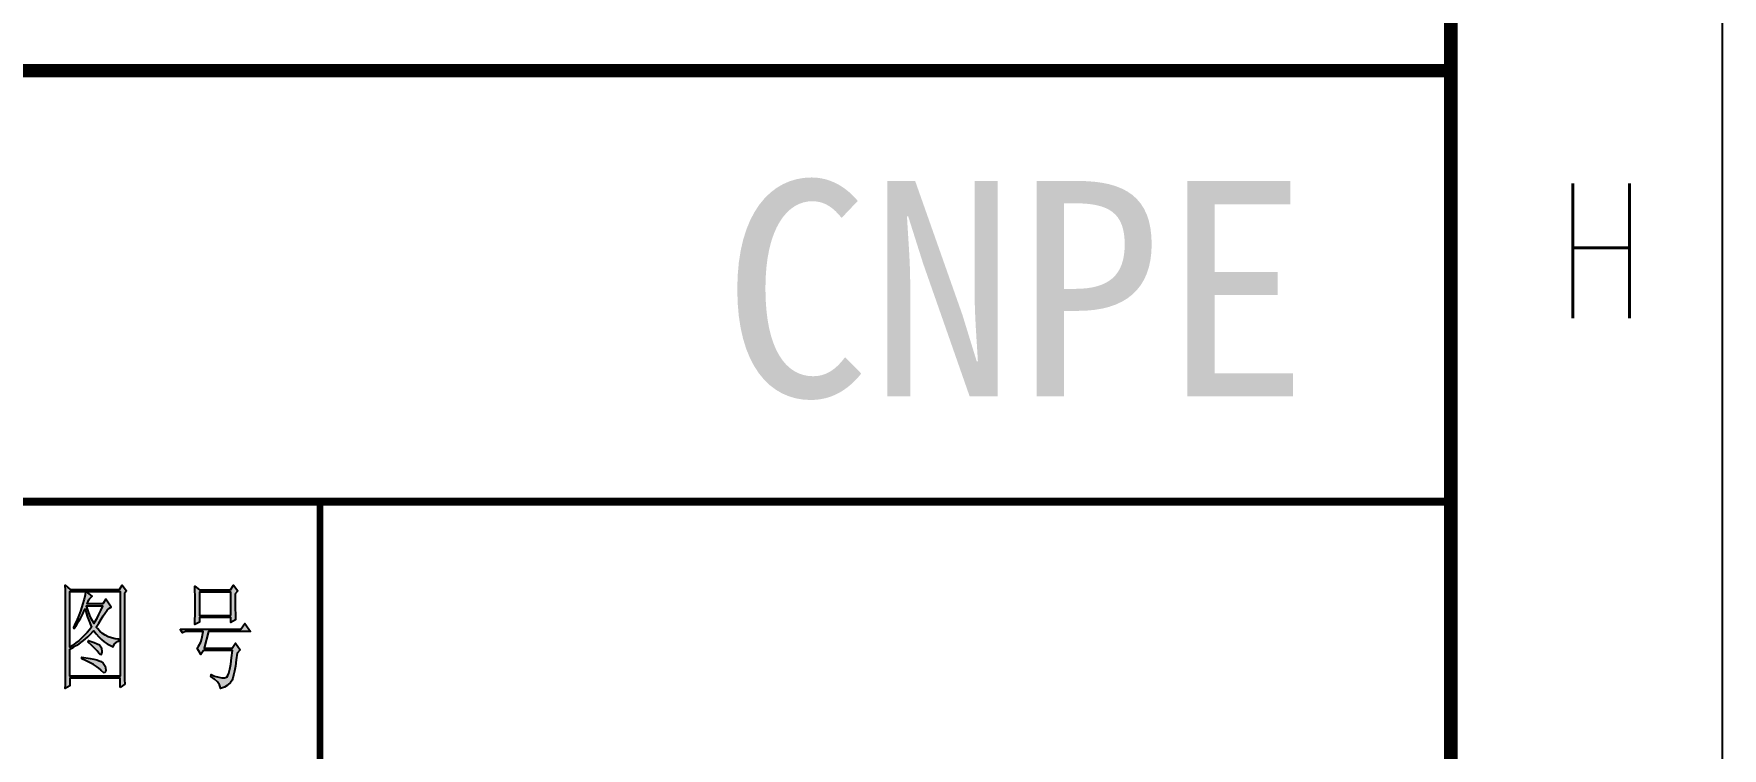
# Model space of a CAD drawing. Header units: inches. Extents: x -1 to 1337, y 7 to 953.
# Drawn here: x 1274.6 to 1337.4, y 50.1 to 76.7 of the extents above; entities that cross this region are included whole.
import ezdxf

# ---------------------------------------------------------------- set-up
doc = ezdxf.new("R2010")
doc.units = ezdxf.units.IN
doc.header["$MEASUREMENT"] = 0
for name, color, linetype in [('1', 7, 'Continuous'), ('PUB_TEXT', 7, 'Continuous'), ('内层矩形', 1, 'Continuous'), ('内部编码', 1, 'Continuous'), ('图框定位-中国核电工程有限公司', 1, 'Continuous'), ('外层矩形', 1, 'Continuous')]:
    doc.layers.add(name, color=color, linetype=linetype)
doc.styles.add('HZ', font='txt_____.ttf', dxfattribs={"width": 0.7, "bigfont": 'HZTXT'})
doc.styles.add('宋体', font='', dxfattribs={"width": 0.7})
doc.styles.get('宋体').set_extended_font_data('SimSun')

# ---------------------------------------------------------------- blocks, each defined once
blk = doc.blocks.new('图签')
at = {"layer": '1'}
h = blk.add_hatch(color=7, dxfattribs=at)
h.paths.add_polyline_path([(-49.263, 35.751), (-49.263, 38.592), (-49.191, 38.692), (-49.353, 38.891), (-49.448, 38.739), (-51.278, 38.739), (-51.463, 38.891), (-51.459, 38.701), (-51.454, 38.521), (-51.454, 35.381), (-51.459, 35.206), (-51.463, 35.059), (-51.288, 35.158), (-51.288, 35.443), (-49.424, 35.443), (-49.424, 35.092), (-49.248, 35.225), (-49.258, 35.391), (-49.258, 35.566)])
h.paths.add_polyline_path([(-51.288, 36.524), (-51.169, 36.586), (-51.055, 36.652), (-50.942, 36.723), (-50.833, 36.804), (-50.728, 36.89), (-50.624, 36.984), (-50.519, 37.084), (-50.42, 37.188), (-50.406, 37.207), (-50.311, 37.089), (-50.216, 36.98), (-50.116, 36.88), (-50.012, 36.795), (-49.903, 36.719), (-49.784, 36.657), (-49.68, 36.61), (-49.628, 36.723), (-49.519, 36.804), (-49.471, 36.823), (-49.471, 36.89), (-49.614, 36.908), (-49.742, 36.937), (-49.865, 36.98), (-49.979, 37.037), (-50.083, 37.103), (-50.178, 37.188), (-50.268, 37.283), (-50.311, 37.34), (-50.211, 37.492), (-50.126, 37.629), (-50.05, 37.753), (-49.998, 37.843), (-49.903, 37.971), (-49.803, 38.056), (-49.761, 38.075), (-49.96, 38.374), (-50.064, 38.208), (-50.648, 38.208), (-50.581, 38.355), (-50.557, 38.393), (-50.463, 38.493), (-50.685, 38.659), (-49.424, 38.659), (-49.424, 35.523), (-51.288, 35.523)], flags=16)
h.paths.add_polyline_path([(-50.847, 36.159), (-50.847, 36.225), (-50.534, 36.178), (-50.401, 36.15), (-50.292, 36.121), (-50.197, 36.093), (-50.126, 36.059), (-50.059, 36.007), (-49.979, 35.889), (-49.96, 35.742), (-49.969, 35.685), (-50.021, 35.633), (-50.126, 35.723), (-50.145, 35.751), (-50.211, 35.813), (-50.301, 35.879), (-50.41, 35.946), (-50.534, 36.017), (-50.681, 36.088)], flags=0)
h.paths.add_polyline_path([(-51.288, 36.591), (-51.288, 38.659), (-50.709, 38.659), (-50.723, 38.535), (-50.761, 38.374), (-50.818, 38.18), (-50.847, 38.09), (-50.899, 37.933), (-50.961, 37.776), (-51.022, 37.625), (-51.089, 37.473), (-51.16, 37.326), (-51.127, 37.293), (-51.046, 37.416), (-50.965, 37.549), (-50.889, 37.686), (-50.814, 37.833), (-50.747, 37.985), (-50.728, 38.023), (-50.69, 37.871), (-50.638, 37.715), (-50.576, 37.558), (-50.51, 37.397), (-50.486, 37.34), (-50.562, 37.24), (-50.648, 37.141), (-50.742, 37.041), (-50.842, 36.942), (-50.951, 36.847), (-51.065, 36.757), (-51.188, 36.662)], flags=16)
h.paths.add_polyline_path([(-50.614, 36.776), (-50.6, 36.842), (-50.534, 36.823), (-50.391, 36.771), (-50.278, 36.723), (-50.192, 36.676), (-50.112, 36.572), (-50.102, 36.41), (-50.14, 36.301), (-50.216, 36.377), (-50.278, 36.453), (-50.363, 36.548), (-50.477, 36.652)], flags=0)
h.paths.add_polyline_path([(-50.406, 37.473), (-50.467, 37.582), (-50.534, 37.715), (-50.595, 37.871), (-50.662, 38.056), (-50.685, 38.123), (-50.064, 38.123), (-50.135, 37.957), (-50.211, 37.805), (-50.282, 37.667), (-50.358, 37.539)], flags=16)
h.paths.add_polyline_path([(-45.146, 38.009), (-45.146, 38.573), (-45.055, 38.692), (-45.217, 38.891), (-45.321, 38.725), (-46.474, 38.725), (-46.649, 38.858), (-46.644, 38.687), (-46.64, 38.512), (-46.64, 37.791), (-46.644, 37.615), (-46.649, 37.449), (-46.649, 37.44), (-46.474, 37.525), (-46.474, 37.691), (-45.312, 37.691), (-45.312, 37.506), (-45.136, 37.61), (-45.141, 37.705), (-45.141, 37.838)])
h.paths.add_polyline_path([(-46.474, 38.64), (-45.312, 38.64), (-45.312, 37.776), (-46.474, 37.776)], flags=16)
h.paths.add_polyline_path([(-46.137, 37.174), (-44.586, 37.174), (-44.795, 37.473), (-44.946, 37.259), (-47.199, 37.259), (-47.104, 37.127), (-47, 37.174), (-46.336, 37.174), (-46.374, 36.984), (-46.412, 36.823), (-46.431, 36.776), (-46.507, 36.629), (-46.568, 36.557), (-46.431, 36.325), (-46.322, 36.477), (-45.25, 36.477), (-45.283, 36.197), (-45.316, 35.965), (-45.349, 35.78), (-45.387, 35.633), (-45.425, 35.538), (-45.465, 35.479), (-45.544, 35.452), (-45.644, 35.452), (-45.762, 35.476), (-45.914, 35.523), (-46.042, 35.576), (-46.056, 35.509), (-45.914, 35.41), (-45.805, 35.305), (-45.734, 35.196), (-45.696, 35.082), (-45.696, 35.059), (-45.553, 35.116), (-45.449, 35.172), (-45.425, 35.191), (-45.33, 35.282), (-45.264, 35.376), (-45.236, 35.443), (-45.207, 35.552), (-45.174, 35.699), (-45.141, 35.893), (-45.108, 36.126), (-45.074, 36.377), (-44.961, 36.491), (-45.136, 36.742), (-45.264, 36.557), (-46.298, 36.557)])
at = {"layer": '1', "color": 7, "const_width": 0.5}
for points in [[(-180, 0), (0, 0), (0, 131.762), (-180, 131.762)], [(-180, 58), (0, 58), (0, 0), (-180, 0)]]:
    blk.add_lwpolyline(points, close=True, dxfattribs=at)
at = {"layer": '1', "color": 7}
for points, const_width in [([(-180, 42), (0, 42)], 0.3), ([(-42, 42), (-42, 32)], 0.25)]:
    blk.add_lwpolyline(points, dxfattribs=dict(at, const_width=const_width))
for points in [[(-49.424, 35.092), (-49.424, 35.443), (-51.288, 35.443), (-51.288, 35.158), (-51.463, 35.059), (-51.459, 35.206), (-51.454, 35.381), (-51.454, 38.521), (-51.459, 38.701), (-51.463, 38.891), (-51.278, 38.739), (-49.448, 38.739), (-49.353, 38.891), (-49.191, 38.692), (-49.263, 38.592), (-49.263, 35.751), (-49.258, 35.566), (-49.258, 35.391), (-49.248, 35.225)], [(-45.321, 38.725), (-45.217, 38.891), (-45.055, 38.692), (-45.146, 38.573), (-45.146, 38.009), (-45.141, 37.838), (-45.141, 37.705), (-45.136, 37.61), (-45.312, 37.506), (-45.312, 37.691), (-46.474, 37.691), (-46.474, 37.525), (-46.649, 37.44), (-46.649, 37.449), (-46.644, 37.615), (-46.64, 37.791), (-46.64, 38.512), (-46.644, 38.687), (-46.649, 38.858), (-46.474, 38.725)], [(-50.012, 36.795), (-49.903, 36.719), (-49.784, 36.657), (-49.68, 36.61), (-49.628, 36.723), (-49.519, 36.804), (-49.471, 36.823), (-49.471, 36.89), (-49.614, 36.908), (-49.742, 36.937), (-49.865, 36.98), (-49.979, 37.037), (-50.083, 37.103), (-50.178, 37.188), (-50.268, 37.283), (-50.311, 37.34), (-50.211, 37.492), (-50.126, 37.629), (-50.05, 37.753), (-49.998, 37.843), (-49.903, 37.971), (-49.803, 38.056), (-49.761, 38.075), (-49.96, 38.374), (-50.064, 38.208), (-50.648, 38.208), (-50.581, 38.355), (-50.557, 38.393), (-50.463, 38.493), (-50.685, 38.659), (-49.424, 38.659), (-49.424, 35.523), (-51.288, 35.523), (-51.288, 36.524), (-51.169, 36.586), (-51.055, 36.652), (-50.942, 36.723), (-50.833, 36.804), (-50.728, 36.89), (-50.624, 36.984), (-50.519, 37.084), (-50.42, 37.188), (-50.406, 37.207), (-50.311, 37.089), (-50.216, 36.98), (-50.116, 36.88)], [(-50.69, 37.871), (-50.638, 37.715), (-50.576, 37.558), (-50.51, 37.397), (-50.486, 37.34), (-50.562, 37.24), (-50.648, 37.141), (-50.742, 37.041), (-50.842, 36.942), (-50.951, 36.847), (-51.065, 36.757), (-51.188, 36.662), (-51.288, 36.591), (-51.288, 38.659), (-50.709, 38.659), (-50.723, 38.535), (-50.761, 38.374), (-50.818, 38.18), (-50.847, 38.09), (-50.899, 37.933), (-50.961, 37.776), (-51.022, 37.625), (-51.089, 37.473), (-51.16, 37.326), (-51.127, 37.293), (-51.046, 37.416), (-50.965, 37.549), (-50.889, 37.686), (-50.814, 37.833), (-50.747, 37.985), (-50.728, 38.023)], [(-45.312, 37.776), (-45.312, 38.64), (-46.474, 38.64), (-46.474, 37.776)], [(-50.358, 37.539), (-50.282, 37.667), (-50.211, 37.805), (-50.135, 37.957), (-50.064, 38.123), (-50.685, 38.123), (-50.662, 38.056), (-50.595, 37.871), (-50.534, 37.715), (-50.467, 37.582), (-50.406, 37.473)], [(-47.199, 37.259), (-44.946, 37.259), (-44.795, 37.473), (-44.586, 37.174), (-46.137, 37.174), (-46.298, 36.557), (-45.264, 36.557), (-45.136, 36.742), (-44.961, 36.491), (-45.074, 36.377), (-45.108, 36.126), (-45.141, 35.893), (-45.174, 35.699), (-45.207, 35.552), (-45.236, 35.443), (-45.264, 35.376), (-45.33, 35.282), (-45.425, 35.191), (-45.449, 35.172), (-45.553, 35.116), (-45.696, 35.059), (-45.696, 35.082), (-45.734, 35.196), (-45.805, 35.305), (-45.914, 35.41), (-46.056, 35.509), (-46.042, 35.576), (-45.914, 35.523), (-45.762, 35.476), (-45.644, 35.452), (-45.544, 35.452), (-45.473, 35.476), (-45.463, 35.481), (-45.425, 35.538), (-45.387, 35.633), (-45.349, 35.78), (-45.316, 35.965), (-45.283, 36.197), (-45.25, 36.477), (-46.322, 36.477), (-46.431, 36.325), (-46.568, 36.557), (-46.507, 36.629), (-46.431, 36.776), (-46.412, 36.823), (-46.374, 36.984), (-46.336, 37.174), (-47, 37.174), (-47.104, 37.127)], [(-50.14, 36.301), (-50.216, 36.377), (-50.278, 36.453), (-50.363, 36.548), (-50.477, 36.652), (-50.614, 36.776), (-50.6, 36.842), (-50.534, 36.823), (-50.391, 36.771), (-50.278, 36.723), (-50.192, 36.676), (-50.112, 36.572), (-50.102, 36.41)], [(-50.021, 35.633), (-50.126, 35.723), (-50.145, 35.751), (-50.211, 35.813), (-50.301, 35.879), (-50.41, 35.946), (-50.534, 36.017), (-50.681, 36.088), (-50.847, 36.159), (-50.847, 36.225), (-50.534, 36.178), (-50.401, 36.15), (-50.292, 36.121), (-50.197, 36.093), (-50.126, 36.059), (-50.059, 36.007), (-49.979, 35.889), (-49.96, 35.742), (-49.969, 35.685)]]:
    blk.add_lwpolyline(points, close=True, dxfattribs=at)
at = {"layer": 'PUB_TEXT', "color": 7, "style": '宋体'}
blk.add_text('CNPE', height=8, dxfattribs=at).set_placement((-27.046, 45.903))
blk = doc.blocks.new('*U7')
blk.add_blockref('图签', (0, 0))

msp = doc.modelspace()

# ---------------------------------------------------------------- linework, layer by layer
at = {"color": 4, "flags": 128}
msp.add_lwpolyline([(1337.354, 848.29), (1337.354, 7.29)], dxfattribs=at)
msp.add_lwpolyline([(24.354, 838.29), (1327.274, 838.29), (1327.274, 17.29), (24.354, 17.29)], close=True)
at = {"layer": '内层矩形'}
msp.add_lwpolyline([(24.354, 838.29), (1327.274, 838.29), (1327.354, 17.29), (24.354, 17.29)], close=True, dxfattribs=at)
at = {"layer": '内部编码'}
msp.add_lwpolyline([(1285.354, 59.29), (1327.354, 59.29), (1327.354, 49.29), (1285.354, 49.29)], close=True, dxfattribs=at)
at = {"layer": '图框定位-中国核电工程有限公司'}
msp.add_lwpolyline([(1147.354, 75.29), (1327.354, 75.29), (1327.354, 59.29), (1147.354, 59.29)], close=True, dxfattribs=at)
at = {"layer": '外层矩形'}
msp.add_lwpolyline([(-0.646, 848.29), (1337.354, 848.29), (1337.354, 7.29), (-0.646, 7.29)], close=True, dxfattribs=at)

# ---------------------------------------------------------------- block references
msp.add_blockref('*U7', (1327.274, 17.29))

# ---------------------------------------------------------------- texts
at = {"color": 0, "style": 'HZ', "width": 0.7}
msp.add_text('H', height=5, dxfattribs=at).set_placement((1331.209, 66.095))

doc.saveas('drawing.dxf')
